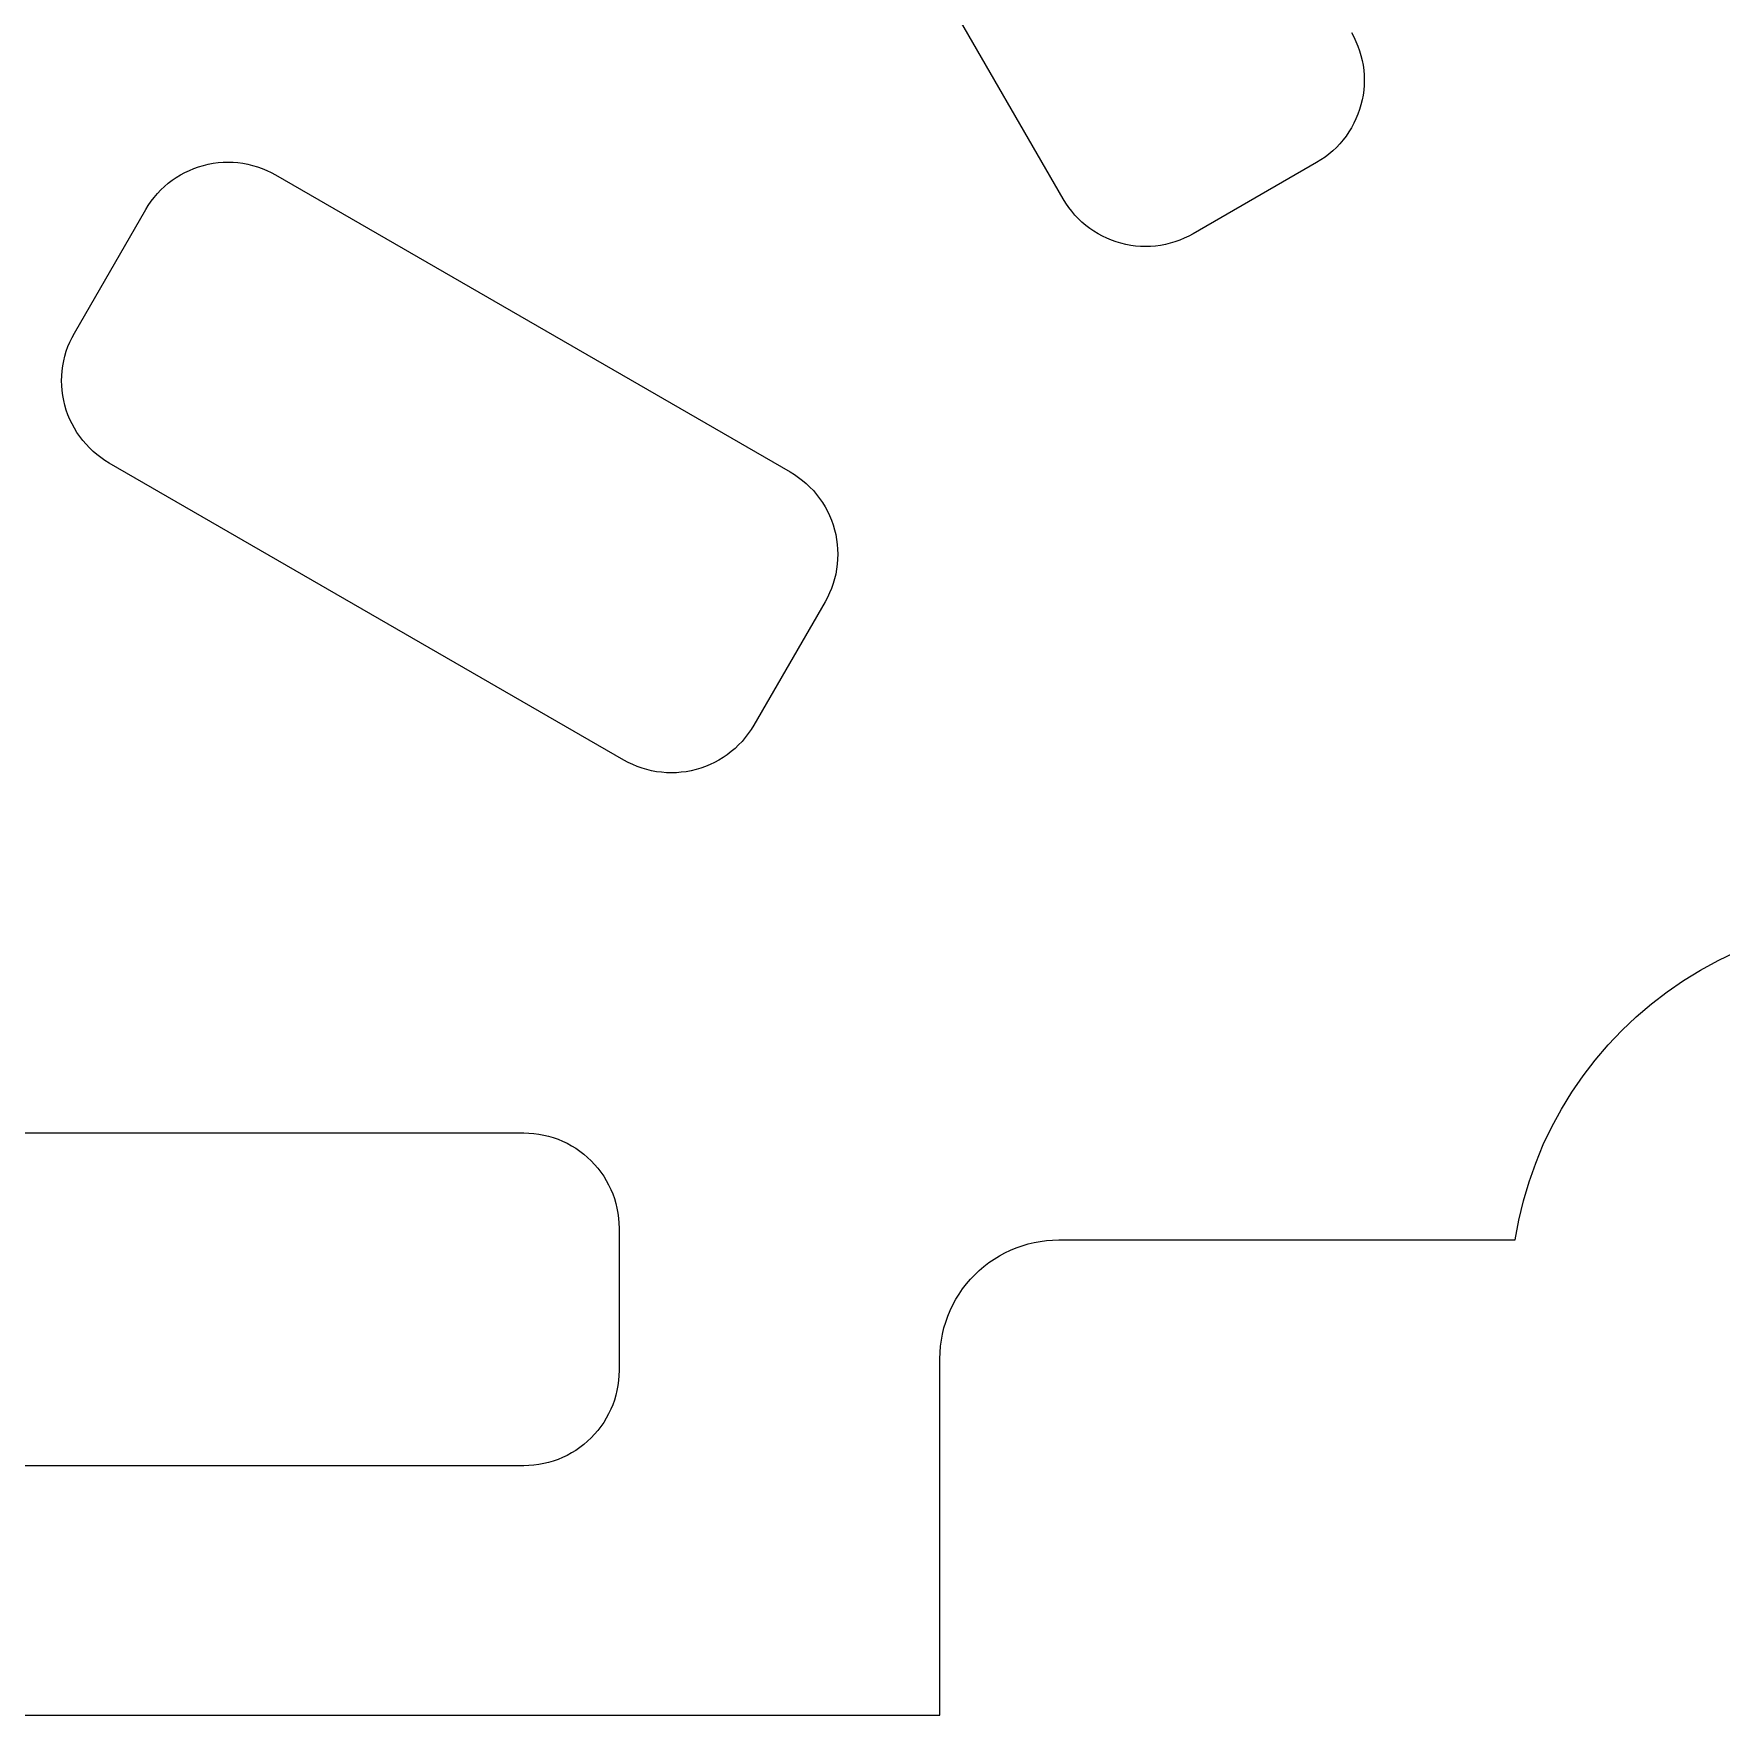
# Model space of a CAD drawing. Header units: metres. Extents: x -124 to 124, y -10 to 132.
# Drawn here: x -78.1 to -7.1, y -10 to 60.7 of the extents above; entities that cross this region are included whole.
import ezdxf

# ---------------------------------------------------------------- set-up
doc = ezdxf.new("R2010")
doc.units = ezdxf.units.M

msp = doc.modelspace()

# ---------------------------------------------------------------- linework, layer by layer
for p, q in [((-34.8122, 53.7964), (-47.3122, 75.4471)), ((-22.6878, 60.7964), (-22.5879, 60.6124)), ((-22.5879, 60.6124), (-22.4978, 60.4234)), ((-22.4978, 60.4234), (-22.4176, 60.2299)), ((-22.4176, 60.2299), (-22.3477, 60.0325)), ((-22.3477, 60.0325), (-22.2882, 59.8317)), ((-22.2882, 59.8317), (-22.2393, 59.6281)), ((-22.2393, 59.6281), (-22.2012, 59.4222)), ((-22.2012, 59.4222), (-22.1738, 59.2146)), ((-22.1738, 59.2146), (-22.1574, 59.0058)), ((-22.1574, 59.0058), (-22.1519, 58.7964)), ((-22.1738, 58.3783), (-22.2012, 58.1707)), ((-22.1574, 58.5871), (-22.1738, 58.3783)), ((-22.1519, 58.7964), (-22.1574, 58.5871)), ((-22.3477, 57.5604), (-22.4176, 57.363)), ((-22.2882, 57.7612), (-22.3477, 57.5604)), ((-22.2393, 57.9648), (-22.2882, 57.7612)), ((-22.2012, 58.1707), (-22.2393, 57.9648)), ((-22.6878, 56.7965), (-22.7972, 56.6179)), ((-22.5879, 56.9805), (-22.6878, 56.7965)), ((-22.4977, 57.1695), (-22.5879, 56.9805)), ((-22.4176, 57.363), (-22.4977, 57.1695)), ((-23.1794, 56.1199), (-23.3235, 55.968)), ((-23.0433, 56.2792), (-23.1794, 56.1199)), ((-22.9159, 56.4453), (-23.0433, 56.2792)), ((-22.7972, 56.6179), (-22.9159, 56.4453)), ((-23.9734, 55.4418), (-24.1519, 55.3324)), ((-23.8008, 55.5604), (-23.9734, 55.4418)), ((-23.6346, 55.6879), (-23.8008, 55.5604)), ((-23.4754, 55.8239), (-23.6346, 55.6879)), ((-23.3235, 55.968), (-23.4754, 55.8239)), ((-72.2982, 54.5841), (-72.1257, 54.7027)), ((-72.1257, 54.7027), (-71.9471, 54.8122)), ((-71.9471, 54.8122), (-71.763, 54.9121)), ((-71.763, 54.9121), (-71.574, 55.0022)), ((-71.574, 55.0022), (-71.3806, 55.0824)), ((-71.3806, 55.0824), (-71.1832, 55.1523)), ((-71.1832, 55.1523), (-70.9824, 55.2118)), ((-70.9824, 55.2118), (-70.7787, 55.2606)), ((-70.7787, 55.2606), (-70.5728, 55.2988)), ((-70.5728, 55.2988), (-70.3652, 55.3261)), ((-70.3652, 55.3261), (-70.1564, 55.3426)), ((-70.1564, 55.3426), (-69.9471, 55.3481)), ((-69.9471, 55.3481), (-69.7377, 55.3426)), ((-69.7377, 55.3426), (-69.529, 55.3261)), ((-69.529, 55.3261), (-69.3214, 55.2988)), ((-69.3214, 55.2988), (-69.1154, 55.2606)), ((-69.1154, 55.2606), (-68.9118, 55.2118)), ((-68.9118, 55.2118), (-68.711, 55.1523)), ((-68.711, 55.1523), (-68.5136, 55.0824)), ((-68.5136, 55.0824), (-68.3201, 55.0022)), ((-68.3201, 55.0022), (-68.1311, 54.9121)), ((-68.1311, 54.9121), (-67.9471, 54.8122)), ((-67.9471, 54.8122), (-46.2964, 42.3122)), ((-24.1519, 55.3324), (-29.3481, 52.3324)), ((-73.0557, 53.8653), (-72.9197, 54.0246)), ((-72.9197, 54.0246), (-72.7755, 54.1765)), ((-72.7755, 54.1765), (-72.6236, 54.3206)), ((-72.6236, 54.3206), (-72.4644, 54.4566)), ((-72.4644, 54.4566), (-72.2982, 54.5841)), ((-76.4112, 48.1519), (-73.4112, 53.3481)), ((-73.4112, 53.3481), (-73.3018, 53.5266)), ((-73.3018, 53.5266), (-73.1832, 53.6992)), ((-73.1832, 53.6992), (-73.0557, 53.8653)), ((-34.7027, 53.6179), (-34.8122, 53.7964)), ((-34.5841, 53.4453), (-34.7027, 53.6179)), ((-34.4566, 53.2792), (-34.5841, 53.4453)), ((-34.3206, 53.1199), (-34.4566, 53.2792)), ((-34.1765, 52.968), (-34.3206, 53.1199)), ((-34.0246, 52.8239), (-34.1765, 52.968)), ((-33.8653, 52.6879), (-34.0246, 52.8239)), ((-33.6992, 52.5604), (-33.8653, 52.6879)), ((-33.5266, 52.4418), (-33.6992, 52.5604)), ((-33.3481, 52.3324), (-33.5266, 52.4418)), ((-33.164, 52.2324), (-33.3481, 52.3324)), ((-32.975, 52.1423), (-33.164, 52.2324)), ((-32.7815, 52.0621), (-32.975, 52.1423)), ((-32.5841, 51.9922), (-32.7815, 52.0621)), ((-32.3833, 51.9328), (-32.5841, 51.9922)), ((-32.1797, 51.8839), (-32.3833, 51.9328)), ((-31.9738, 51.8457), (-32.1797, 51.8839)), ((-31.7662, 51.8184), (-31.9738, 51.8457)), ((-30.7223, 51.8457), (-30.9299, 51.8184)), ((-30.5164, 51.8839), (-30.7223, 51.8457)), ((-30.3128, 51.9328), (-30.5164, 51.8839)), ((-30.112, 51.9922), (-30.3128, 51.9328)), ((-29.9146, 52.0621), (-30.112, 51.9922)), ((-29.7211, 52.1423), (-29.9146, 52.0621)), ((-29.5321, 52.2324), (-29.7211, 52.1423)), ((-29.3481, 52.3324), (-29.5321, 52.2324)), ((-31.5574, 51.8019), (-31.7662, 51.8184)), ((-31.3481, 51.7965), (-31.5574, 51.8019)), ((-31.1387, 51.8019), (-31.3481, 51.7965)), ((-30.9299, 51.8184), (-31.1387, 51.8019)), ((-76.7513, 47.388), (-76.6814, 47.5854)), ((-76.6814, 47.5854), (-76.6013, 47.7789)), ((-76.6013, 47.7789), (-76.5111, 47.9679)), ((-76.5111, 47.9679), (-76.4112, 48.1519)), ((-76.8978, 46.7776), (-76.8597, 46.9836)), ((-76.8597, 46.9836), (-76.8108, 47.1872)), ((-76.8108, 47.1872), (-76.7513, 47.388)), ((-76.9471, 46.1519), (-76.9416, 46.3613)), ((-76.9416, 45.9426), (-76.9471, 46.1519)), ((-76.9416, 46.3613), (-76.9252, 46.57)), ((-76.9252, 46.57), (-76.8978, 46.7776)), ((-76.9252, 45.7338), (-76.9416, 45.9426)), ((-76.8978, 45.5262), (-76.9252, 45.7338)), ((-76.8597, 45.3203), (-76.8978, 45.5262)), ((-76.8108, 45.1166), (-76.8597, 45.3203)), ((-76.7513, 44.9159), (-76.8108, 45.1166)), ((-76.6814, 44.7184), (-76.7513, 44.9159)), ((-76.6013, 44.525), (-76.6814, 44.7184)), ((-76.5111, 44.336), (-76.6013, 44.525)), ((-76.4112, 44.1519), (-76.5111, 44.336)), ((-76.3018, 43.9734), (-76.4112, 44.1519)), ((-76.1832, 43.8008), (-76.3018, 43.9734)), ((-76.0557, 43.6346), (-76.1832, 43.8008)), ((-75.9196, 43.4754), (-76.0557, 43.6346)), ((-75.7755, 43.3235), (-75.9196, 43.4754)), ((-75.6236, 43.1793), (-75.7755, 43.3235)), ((-75.4644, 43.0433), (-75.6236, 43.1793)), ((-75.2982, 42.9159), (-75.4644, 43.0433)), ((-75.1256, 42.7972), (-75.2982, 42.9159)), ((-74.9471, 42.6878), (-75.1256, 42.7972)), ((-53.2964, 30.1878), (-74.9471, 42.6878)), ((-46.2964, 42.3122), (-46.1179, 42.2027)), ((-46.1179, 42.2027), (-45.9453, 42.0841)), ((-45.9453, 42.0841), (-45.7792, 41.9566)), ((-45.7792, 41.9566), (-45.6199, 41.8206)), ((-45.6199, 41.8206), (-45.468, 41.6765)), ((-45.468, 41.6765), (-45.3239, 41.5246)), ((-45.3239, 41.5246), (-45.1879, 41.3653)), ((-45.1879, 41.3653), (-45.0604, 41.1992)), ((-45.0604, 41.1992), (-44.9418, 41.0266)), ((-44.9418, 41.0266), (-44.8324, 40.8481)), ((-44.8324, 40.8481), (-44.7324, 40.664)), ((-44.7324, 40.664), (-44.6423, 40.475)), ((-44.6423, 40.475), (-44.5621, 40.2815)), ((-44.5621, 40.2815), (-44.4922, 40.0841)), ((-44.4922, 40.0841), (-44.4328, 39.8833)), ((-44.4328, 39.8833), (-44.3839, 39.6797)), ((-44.3839, 39.6797), (-44.3457, 39.4738)), ((-44.3457, 39.4738), (-44.3184, 39.2662)), ((-44.3184, 39.2662), (-44.3019, 39.0574)), ((-44.3019, 39.0574), (-44.2965, 38.8481)), ((-44.3184, 38.4299), (-44.3457, 38.2223)), ((-44.3019, 38.6387), (-44.3184, 38.4299)), ((-44.2965, 38.8481), (-44.3019, 38.6387)), ((-44.4328, 37.8128), (-44.4922, 37.612)), ((-44.3839, 38.0164), (-44.4328, 37.8128)), ((-44.3457, 38.2223), (-44.3839, 38.0164)), ((-44.7324, 37.0321), (-44.8324, 36.8481)), ((-44.6423, 37.2211), (-44.7324, 37.0321)), ((-44.5621, 37.4146), (-44.6423, 37.2211)), ((-44.4922, 37.612), (-44.5621, 37.4146)), ((-44.8324, 36.8481), (-47.8324, 31.6519)), ((-48.0604, 31.3008), (-48.1879, 31.1346)), ((-47.9418, 31.4734), (-48.0604, 31.3008)), ((-47.8324, 31.6519), (-47.9418, 31.4734)), ((-48.7792, 30.5433), (-48.9453, 30.4159)), ((-48.6199, 30.6794), (-48.7792, 30.5433)), ((-48.468, 30.8235), (-48.6199, 30.6794)), ((-48.3239, 30.9754), (-48.468, 30.8235)), ((-48.1879, 31.1346), (-48.3239, 30.9754)), ((-53.1124, 30.0879), (-53.2964, 30.1878)), ((-52.9234, 29.9978), (-53.1124, 30.0879)), ((-52.7299, 29.9176), (-52.9234, 29.9978)), ((-52.5325, 29.8477), (-52.7299, 29.9176)), ((-52.3317, 29.7882), (-52.5325, 29.8477)), ((-50.0604, 29.8477), (-50.2612, 29.7882)), ((-49.863, 29.9176), (-50.0604, 29.8477)), ((-49.6695, 29.9977), (-49.863, 29.9176)), ((-49.4805, 30.0879), (-49.6695, 29.9977)), ((-49.2965, 30.1878), (-49.4805, 30.0879)), ((-49.1179, 30.2972), (-49.2965, 30.1878)), ((-48.9453, 30.4159), (-49.1179, 30.2972)), ((-52.1281, 29.7393), (-52.3317, 29.7882)), ((-51.9222, 29.7012), (-52.1281, 29.7393)), ((-51.7146, 29.6738), (-51.9222, 29.7012)), ((-51.5058, 29.6574), (-51.7146, 29.6738)), ((-51.2964, 29.6519), (-51.5058, 29.6574)), ((-51.0871, 29.6574), (-51.2964, 29.6519)), ((-50.8783, 29.6738), (-51.0871, 29.6574)), ((-50.6707, 29.7012), (-50.8783, 29.6738)), ((-50.4648, 29.7393), (-50.6707, 29.7012)), ((-50.2612, 29.7882), (-50.4648, 29.7393)), ((-7.26384, 21.7561), (-6.50778, 22.1167)), ((-8.71422, 20.9187), (-8, 21.3564)), ((-8, 21.3564), (-7.26384, 21.7561)), ((-9.40456, 20.4443), (-8.71422, 20.9187)), ((-10.7061, 19.3903), (-10.0691, 19.9343)), ((-10.0691, 19.9343), (-9.40456, 20.4443)), ((-11.3137, 18.8137), (-10.7061, 19.3903)), ((-11.8903, 18.2061), (-11.3137, 18.8137)), ((-12.4343, 17.5691), (-11.8903, 18.2061)), ((-12.9443, 16.9046), (-12.4343, 17.5691)), ((-13.4187, 16.2142), (-12.9443, 16.9046)), ((-13.8564, 15.5), (-13.4187, 16.2142)), ((-14.2561, 14.7638), (-13.8564, 15.5)), ((-82.5, 14.5), (-57.5, 14.5)), ((-57.5, 14.5), (-57.2907, 14.4945)), ((-57.2907, 14.4945), (-57.0819, 14.4781)), ((-57.0819, 14.4781), (-56.8743, 14.4507)), ((-56.8743, 14.4507), (-56.6684, 14.4126)), ((-56.6684, 14.4126), (-56.4647, 14.3637)), ((-56.4647, 14.3637), (-56.2639, 14.3042)), ((-56.2639, 14.3042), (-56.0665, 14.2343)), ((-56.0665, 14.2343), (-55.8731, 14.1542)), ((-14.6167, 14.0078), (-14.2561, 14.7638)), ((-55.8731, 14.1542), (-55.6841, 14.064)), ((-55.6841, 14.064), (-55.5, 13.9641)), ((-55.5, 13.9641), (-55.3215, 13.8547)), ((-55.3215, 13.8547), (-55.1489, 13.7361)), ((-55.1489, 13.7361), (-54.9827, 13.6086)), ((-54.9827, 13.6086), (-54.8235, 13.4726)), ((-14.9373, 13.2339), (-14.6167, 14.0078)), ((-54.8235, 13.4726), (-54.6716, 13.3284)), ((-54.6716, 13.3284), (-54.5274, 13.1765)), ((-54.5274, 13.1765), (-54.3914, 13.0173)), ((-54.3914, 13.0173), (-54.2639, 12.8511)), ((-54.2639, 12.8511), (-54.1453, 12.6785)), ((-15.2169, 12.4443), (-14.9373, 13.2339)), ((-54.1453, 12.6785), (-54.0359, 12.5)), ((-54.0359, 12.5), (-53.936, 12.3159)), ((-53.936, 12.3159), (-53.8458, 12.1269)), ((-53.8458, 12.1269), (-53.7657, 11.9335)), ((-15.4548, 11.6411), (-15.2169, 12.4443)), ((-53.7657, 11.9335), (-53.6958, 11.7361)), ((-53.6958, 11.7361), (-53.6363, 11.5353)), ((-53.6363, 11.5353), (-53.5874, 11.3316)), ((-15.6504, 10.8266), (-15.4548, 11.6411)), ((-53.5874, 11.3316), (-53.5493, 11.1257)), ((-53.5493, 11.1257), (-53.5219, 10.9181)), ((-53.5219, 10.9181), (-53.5055, 10.7093)), ((-53.5055, 10.7093), (-53.5, 10.5)), ((-15.803, 10.0029), (-15.6504, 10.8266)), ((-53.5, 10.5), (-53.5, 4.5)), ((-36.0396, 9.89073), (-35.7822, 9.93843)), ((-35.7822, 9.93843), (-35.5226, 9.9726)), ((-35.5226, 9.9726), (-35.2617, 9.99313)), ((-35.2617, 9.99313), (-35, 10)), ((-35, 10), (-15.8034, 10)), ((-15.8034, 10), (-15.803, 10.0029)), ((-37.7232, 9.19334), (-37.5, 9.33012)), ((-37.5, 9.33012), (-37.2699, 9.45503)), ((-37.2699, 9.45503), (-37.0337, 9.56772)), ((-37.0337, 9.56772), (-36.7918, 9.66789)), ((-36.7918, 9.66789), (-36.5451, 9.75528)), ((-36.5451, 9.75528), (-36.2941, 9.82962)), ((-36.2941, 9.82962), (-36.0396, 9.89073)), ((-38.7157, 8.34564), (-38.5355, 8.53552)), ((-38.5355, 8.53552), (-38.3456, 8.71571)), ((-38.3456, 8.71571), (-38.1466, 8.88573)), ((-38.1466, 8.88573), (-37.9389, 9.04507)), ((-37.9389, 9.04507), (-37.7232, 9.19334)), ((-39.1933, 7.72319), (-39.0451, 7.93892)), ((-39.0451, 7.93892), (-38.8857, 8.14659)), ((-38.8857, 8.14659), (-38.7157, 8.34564)), ((-39.5677, 7.03368), (-39.455, 7.26994)), ((-39.455, 7.26994), (-39.3301, 7.5)), ((-39.3301, 7.5), (-39.1933, 7.72319)), ((-39.8296, 6.29408), (-39.7553, 6.54507)), ((-39.7553, 6.54507), (-39.6679, 6.79184)), ((-39.6679, 6.79184), (-39.5677, 7.03368)), ((-39.9726, 5.52263), (-39.9384, 5.78217)), ((-39.9384, 5.78217), (-39.8907, 6.03955)), ((-39.8907, 6.03955), (-39.8296, 6.29408)), ((-40, 5), (-39.9931, 5.26167)), ((-40, -10), (-40, 5)), ((-39.9931, 5.26167), (-39.9726, 5.52263)), ((-53.5055, 4.29066), (-53.5219, 4.08189)), ((-53.5, 4.5), (-53.5055, 4.29066)), ((-53.5874, 3.66837), (-53.6363, 3.46474)), ((-53.5493, 3.87427), (-53.5874, 3.66837)), ((-53.5219, 4.08189), (-53.5493, 3.87427)), ((-53.8458, 2.87306), (-53.936, 2.68405)), ((-53.7657, 3.06653), (-53.8458, 2.87306)), ((-53.6958, 3.26395), (-53.7657, 3.06653)), ((-53.6363, 3.46474), (-53.6958, 3.26395)), ((-54.2639, 2.14886), (-54.3914, 1.98273)), ((-54.1453, 2.32146), (-54.2639, 2.14886)), ((-54.0359, 2.5), (-54.1453, 2.32146)), ((-53.936, 2.68405), (-54.0359, 2.5)), ((-54.8235, 1.52744), (-54.9827, 1.39142)), ((-54.6716, 1.67159), (-54.8235, 1.52744)), ((-54.5274, 1.82349), (-54.6716, 1.67159)), ((-54.3914, 1.98273), (-54.5274, 1.82349)), ((-56.0665, 0.76569), (-56.2639, 0.69579)), ((-55.8731, 0.84583), (-56.0665, 0.76569)), ((-55.6841, 0.93597), (-55.8731, 0.84583)), ((-55.5, 1.0359), (-55.6841, 0.93597)), ((-55.3215, 1.14532), (-55.5, 1.0359)), ((-55.1489, 1.26395), (-55.3215, 1.14532)), ((-54.9827, 1.39142), (-55.1489, 1.26395)), ((-57.5, 0.5), (-82.5, 0.5)), ((-57.2907, 0.50549), (-57.5, 0.5)), ((-57.0819, 0.52193), (-57.2907, 0.50549)), ((-56.8743, 0.54926), (-57.0819, 0.52193)), ((-56.6684, 0.58742), (-56.8743, 0.54926)), ((-56.4647, 0.63631), (-56.6684, 0.58742)), ((-56.2639, 0.69579), (-56.4647, 0.63631)), ((-118.503, -10), (-40, -10))]:
    msp.add_line(p, q)

doc.saveas('drawing.dxf')
